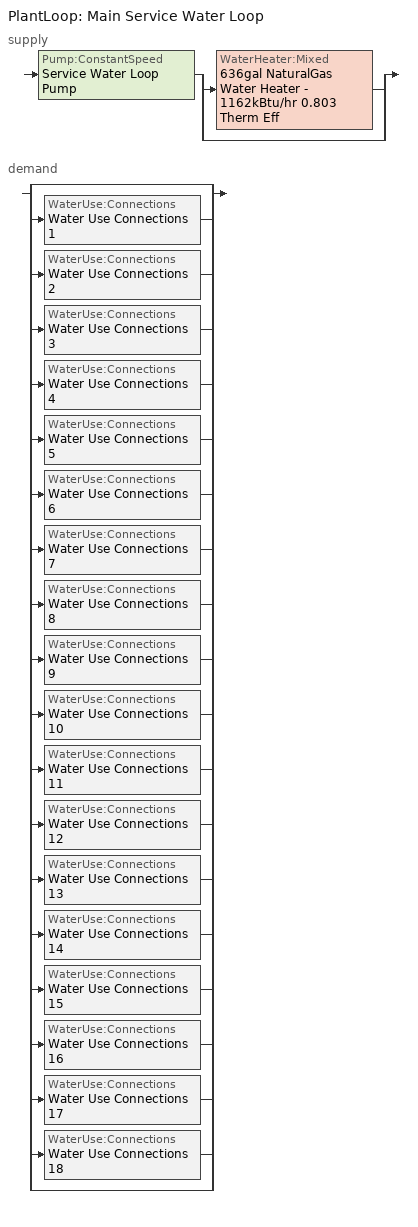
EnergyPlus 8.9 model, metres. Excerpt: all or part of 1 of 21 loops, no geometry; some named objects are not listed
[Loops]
PlantLoop 'Main Service Water Loop'
 supply: Pump:ConstantSpeed 'Service Water Loop Pump' > split
  | WaterHeater:Mixed '636gal NaturalGas Water Heater - 1162kBtu/hr 0.803 Therm Eff'
  | bypass
 demand: split
  | bypass
  | WaterUse:Connections 'Water Use Connections 1'
  | WaterUse:Connections 'Water Use Connections 2'
  | WaterUse:Connections 'Water Use Connections 3'
  | WaterUse:Connections 'Water Use Connections 4'
  | WaterUse:Connections 'Water Use Connections 5'
  | WaterUse:Connections 'Water Use Connections 6'
  | WaterUse:Connections 'Water Use Connections 7'
  | WaterUse:Connections 'Water Use Connections 8'
  | WaterUse:Connections 'Water Use Connections 9'
  | WaterUse:Connections 'Water Use Connections 10'
  | WaterUse:Connections 'Water Use Connections 11'
  | WaterUse:Connections 'Water Use Connections 12'
  | WaterUse:Connections 'Water Use Connections 13'
  | WaterUse:Connections 'Water Use Connections 14'
  | WaterUse:Connections 'Water Use Connections 15'
  | WaterUse:Connections 'Water Use Connections 16'
  | WaterUse:Connections 'Water Use Connections 17'
  | WaterUse:Connections 'Water Use Connections 18'
  | bypass
[SetpointManager:Scheduled]
Service hot water setpoint manager: Control Variable=Temperature; Schedule=Service Water Loop Temp - 140F
[PlantLoop]
Main Service Water Loop: Fluid Type=Water; Plant Equipment Operation Scheme=Main Service Water Loop Operation Schemes; Maximum Loop Temperature {C}=60; Minimum Loop Temperature {C}=10; Maximum Loop Flow Rate {m3/s}=Autosize; Minimum Loop Flow Rate {m3/s}=0; Plant Loop Volume {m3}=Autocalculate; Load Distribution Scheme=Optimal; Plant Loop Demand Calculation Scheme=SingleSetpoint
[Sizing:Plant]
Main Service Water Loop: Loop Type=Heating; Design Loop Exit Temperature {C}=60; Loop Design Temperature Difference {deltaC}=5; Sizing Option=NonCoincident; Zone Timesteps in Averaging Window=1; Coincident Sizing Factor Mode=None
[Pump:ConstantSpeed]
Service Water Loop Pump: Design Flow Rate {m3/s}=Autosize; Design Pump Head {Pa}=722963; Design Power Consumption {W}=Autosize; Motor Efficiency=0.865; Fraction of Motor Inefficiencies to Fluid Stream=0; Pump Control Type=Intermittent; Design Power Sizing Method=PowerPerFlowPerPressure; Design Electric Power per Unit Flow Rate {W/(m3/s)}=348701.1; Design Shaft Power per Unit Flow Rate per Unit Head=1.28205
[PlantEquipmentOperationSchemes]
Main Service Water Loop Operation Schemes: Control Scheme Object Type 1=PlantEquipmentOperation:HeatingLoad; Control Scheme Name 1=Main Service Water Loop Heating Operation Scheme; Control Scheme Schedule Name 1=Always On Discrete
[PlantEquipmentList]
Main Service Water Loop Heating Equipment List: WaterHeater:Mixed, 636gal NaturalGas Water Heater - 1162kBtu/hr 0.803 Therm Eff
[PlantEquipmentOperation:HeatingLoad]
Main Service Water Loop Heating Operation Scheme: Load Range Lower Limit 1 {W}=0; Load Range Upper Limit 1 {W}=1000000000; Range Equipment List Name 1=Main Service Water Loop Heating Equipment List
[WaterHeater:Mixed]
636gal NaturalGas Water Heater - 1162kBtu/hr 0.803 Therm Eff: Tank Volume {m3}=2.40619; Setpoint Temperature Schedule=Service Water Loop Temp - 140F; Deadband Temperature Difference {deltaC}=2; Maximum Temperature Limit {C}=82.2222; Heater Control Type=Cycle; Heater Maximum Capacity {W}=340434; Heater Ignition Minimum Flow Rate {m3/s}=0; Heater Ignition Delay {s}=0; Heater Fuel Type=NaturalGas; Heater Thermal Efficiency=0.80291; Part Load Factor Curve=SWH-EFFFPLR-NECB2011; Off Cycle Parasitic Fuel Consumption Rate {W}=20; Off Cycle Parasitic Fuel Type=NaturalGas; Off Cycle Parasitic Heat Fraction to Tank=0.8; On Cycle Parasitic Fuel Consumption Rate {W}=0; On Cycle Parasitic Fuel Type=NaturalGas; On Cycle Parasitic Heat Fraction to Tank=0; Ambient Temperature Indicator=Schedule; Ambient Temperature Schedule=Water Heater Ambient Temp Schedule - 70F; Off Cycle Loss Coefficient to Ambient Temperature {W/K}=25.4741; Off Cycle Loss Fraction to Zone=1; On Cycle Loss Coefficient to Ambient Temperature {W/K}=25.4741; On Cycle Loss Fraction to Zone=1; Use Side Effectiveness=1; Source Side Effectiveness=1; Use Side Design Flow Rate {m3/s}=Autosize; Source Side Design Flow Rate {m3/s}=Autosize; Indirect Water Heating Recovery Time {hr}=1.5; Source Side Flow Control Mode=IndirectHeatPrimarySetpoint
[WaterUse:Connections]
Name | Water Use Equipment Name 1
Water Use Connections 1 | Lounge/break room - health care facility-space function Service Water Use 0.95gal/min
Water Use Connections 2 | Lounge/break room - other-space function Service Water Use 0.95gal/min
Water Use Connections 3 | Office enclosed <= 25 m2-space function Service Water Use 0.95gal/min
Water Use Connections 4 | Office enclosed > 25 m2-space function Service Water Use 0.71gal/min
Water Use Connections 5 | Office open plan-space function Service Water Use 0.71gal/min
Water Use Connections 6 | Pharmacy area-space function Service Water Use 0.36gal/min
Water Use Connections 7 | Sales area-space function Service Water Use 0.21gal/min
Water Use Connections 8 | Seating area general-sch-a-space function Service Water Use 1.37gal/min
Water Use Connections 9 | Seating area general-sch-b-space function Service Water Use 1.37gal/min
Water Use Connections 10 | Seating area general-sch-c-space function Service Water Use 1.03gal/min
Water Use Connections 11 | Seating area general-sch-d-space function Service Water Use 1.03gal/min
Water Use Connections 12 | Seating area general-sch-e-space function Service Water Use 1.03gal/min
Water Use Connections 13 | Seating area general-sch-f-space function Service Water Use 1.03gal/min
Water Use Connections 14 | Seating area general-sch-g-space function Service Water Use 1.03gal/min
Water Use Connections 15 | Seating area general-sch-h-space function Service Water Use 1.03gal/min
Water Use Connections 16 | Seating area general-sch-i-space function Service Water Use 1.03gal/min
Water Use Connections 17 | Seating area general-sch-j-space function Service Water Use 1.03gal/min
Water Use Connections 18 | Seating area general-sch-k-space function Service Water Use 1.03gal/min
[WaterUse:Equipment]
Name | Peak Flow Rate {m3/s} | Flow Rate Fraction Schedule | Target Temperature Schedule | Zone | Sensible Fraction Schedule | Latent Fraction Schedule
Lounge/break room - health care facility-space function Service Water Use 0.95gal/min | 5.97514e-05 | NECB-B-Service Water Heating | Schedule Ruleset 5 | Sp-Lounge/Break room - health care facility-Space Function Sys-3 Flr-3 Sch-B HPlcmt-south ZN | Schedule Ruleset 3 | Schedule Ruleset 4
Lounge/break room - other-space function Service Water Use 0.95gal/min | 5.97514e-05 | NECB-B-Service Water Heating | Schedule Ruleset 8 | Sp-Lounge/Break room - other-Space Function Sys-3 Flr-1 Sch-B HPlcmt-west ZN | Schedule Ruleset 6 | Schedule Ruleset 7
Office enclosed <= 25 m2-space function Service Water Use 0.95gal/min | 5.97514e-05 | NECB-A-Service Water Heating | Schedule Ruleset 11 | Sp-Office enclosed <= 25 m2-Space Function Sys-6 Flr-4 Sch-A HPlcmt-core ZN | Schedule Ruleset 9 | Schedule Ruleset 10
Office enclosed > 25 m2-space function Service Water Use 0.71gal/min | 4.48135e-05 | NECB-A-Service Water Heating | Schedule Ruleset 14 | Sp-Office enclosed > 25 m2-Space Function Sys-6 Flr-4 Sch-A HPlcmt-east ZN | Schedule Ruleset 12 | Schedule Ruleset 13
Office open plan-space function Service Water Use 0.71gal/min | 4.48135e-05 | NECB-A-Service Water Heating | Schedule Ruleset 17 | Sp-Office open plan-Space Function Sys-6 Flr-1 Sch-A HPlcmt-south ZN | Schedule Ruleset 15 | Schedule Ruleset 16
Pharmacy area-space function Service Water Use 0.36gal/min | 2.24068e-05 | NECB-C-Service Water Heating | Schedule Ruleset 20 | Sp-Pharmacy area-Space Function Sys-3 Flr-4 Sch-C HPlcmt-south ZN | Schedule Ruleset 18 | Schedule Ruleset 19
Sales area-space function Service Water Use 0.21gal/min | 1.32781e-05 | NECB-C-Service Water Heating | Schedule Ruleset 23 | Sp-Sales area-Space Function Sys-6 Flr-1 Sch-C HPlcmt-north ZN | Schedule Ruleset 21 | Schedule Ruleset 22
Seating area general-sch-a-space function Service Water Use 1.37gal/min | 8.63075e-05 | NECB-A-Service Water Heating | Schedule Ruleset 26 | Sp-Seating area general-sch-A-Space Function Sys-3 Flr-1 Sch-A HPlcmt-core ZN | Schedule Ruleset 24 | Schedule Ruleset 25
Seating area general-sch-b-space function Service Water Use 1.37gal/min | 8.63075e-05 | NECB-B-Service Water Heating | Schedule Ruleset 29 | Sp-Seating area general-sch-B-Space Function Sys-3 Flr-2 Sch-B HPlcmt-core ZN | Schedule Ruleset 27 | Schedule Ruleset 28
Seating area general-sch-c-space function Service Water Use 1.03gal/min | 6.47307e-05 | NECB-C-Service Water Heating | Schedule Ruleset 32 | Sp-Seating area general-sch-C-Space Function Sys-3 Flr-3 Sch-C HPlcmt-east ZN | Schedule Ruleset 30 | Schedule Ruleset 31
Seating area general-sch-d-space function Service Water Use 1.03gal/min | 6.47307e-05 | NECB-D-Service Water Heating | Schedule Ruleset 35 | Sp-Seating area general-sch-D-Space Function Sys-3 Flr-1 Sch-D HPlcmt-east ZN | Schedule Ruleset 33 | Schedule Ruleset 34
Seating area general-sch-e-space function Service Water Use 1.03gal/min | 6.47307e-05 | NECB-E-Service Water Heating | Schedule Ruleset 38 | Sp-Seating area general-sch-E-Space Function Sys-3 Flr-4 Sch-E HPlcmt-west ZN | Schedule Ruleset 36 | Schedule Ruleset 37
Seating area general-sch-f-space function Service Water Use 1.03gal/min | 6.47307e-05 | NECB-F-Service Water Heating | Schedule Ruleset 41 | Sp-Seating area general-sch-F-Space Function Sys-3 Flr-3 Sch-F HPlcmt-west ZN | Schedule Ruleset 39 | Schedule Ruleset 40
Seating area general-sch-g-space function Service Water Use 1.03gal/min | 6.47307e-05 | NECB-G-Service Water Heating | Schedule Ruleset 44 | Sp-Seating area general-sch-G-Space Function Sys-3 Flr-2 Sch-G HPlcmt-north ZN | Schedule Ruleset 42 | Schedule Ruleset 43
Seating area general-sch-h-space function Service Water Use 1.03gal/min | 6.47307e-05 | NECB-H-Service Water Heating | Schedule Ruleset 47 | Sp-Seating area general-sch-H-Space Function Sys-3 Flr-2 Sch-H HPlcmt-west ZN | Schedule Ruleset 45 | Schedule Ruleset 46
Seating area general-sch-i-space function Service Water Use 1.03gal/min | 6.47307e-05 | NECB-I-Service Water Heating | Schedule Ruleset 50 | Sp-Seating area general-sch-I-Space Function Sys-3 Flr-2 Sch-I HPlcmt-east ZN | Schedule Ruleset 48 | Schedule Ruleset 49
Seating area general-sch-j-space function Service Water Use 1.03gal/min | 6.47307e-05 | NECB-J-Service Water Heating | Schedule Ruleset 53 | Sp-Seating area general-sch-J-Space Function Sys-3 Flr-3 Sch-J HPlcmt-north ZN | Schedule Ruleset 51 | Schedule Ruleset 52
Seating area general-sch-k-space function Service Water Use 1.03gal/min | 6.47307e-05 | NECB-K-Service Water Heating | Schedule Ruleset 56 | Sp-Seating area general-sch-K-Space Function Sys-3 Flr-2 Sch-K HPlcmt-south ZN | Schedule Ruleset 54 | Schedule Ruleset 55
[Schedule:Day:Interval]
NECB-A-Service Water Heating Default; NECB-A-Service Water Heating Default|Wkdy Day: No, 07:00, 0.05, 08:00, 0.1, 10:00, 0.5, 16:00, 0.9, 17:00, 0.7, 18:00, 0.5, 19:00, 0.3, 22:00, 0.2, 24:00, 0.05
NECB-A-Service Water Heating Sat Day; NECB-A-Service Water Heating Sun|Hol Day; NECB-D-Service Water Heating Sat Day; NECB-D-Service Water Heating Sun|Hol Day; NECB-E-Service Water Heating Sun|Hol Day; Schedule Day 11; Schedule Day 14; Schedule Day 17; Schedule Day 20; Schedule Day 23; Schedule Day 26; Schedule Day 29; Schedule Day 32; Schedule Day 35; Schedule Day 38; Schedule Day 41; Schedule Day 44; Schedule Day 47; Schedule Day 50; Schedule Day 53; Schedule Day 56; Schedule Day 59; Schedule Day 8: No, 24:00, 0.05
NECB-B-Service Water Heating Default; NECB-B-Service Water Heating Default|Wkdy Day: No, 01:00, 0.6, 02:00, 0.5, 09:00, 0.05, 11:00, 0.7, 12:00, 0.4, 13:00, 0.5, 15:00, 0.6, 16:00, 0.4, 18:00, 0.3, 19:00, 0.4, 20:00, 0.5, 22:00, 0.8, 24:00, 0.9
NECB-B-Service Water Heating Sat Day: No, 01:00, 0.7, 02:00, 0.6, 09:00, 0.05, 11:00, 0.7, 12:00, 0.4, 13:00, 0.5, 15:00, 0.6, 16:00, 0.4, 18:00, 0.3, 19:00, 0.4, 20:00, 0.5, 22:00, 0.8, 24:00, 0.9
NECB-B-Service Water Heating Sun|Hol Day: No, 01:00, 0.5, 02:00, 0.6, 09:00, 0.05, 11:00, 0.7, 12:00, 0.4, 13:00, 0.5, 15:00, 0.6, 16:00, 0.4, 18:00, 0.3, 19:00, 0.4, 20:00, 0.5, 22:00, 0.8, 24:00, 0.5
NECB-C-Service Water Heating Default; NECB-C-Service Water Heating Default|Wkdy Day: No, 08:00, 0.05, 09:00, 0.1, 10:00, 0.2, 11:00, 0.3, 12:00, 0.4, 16:00, 0.8, 17:00, 0.6, 18:00, 0.4, 19:00, 0.3, 21:00, 0.2, 24:00, 0.05
NECB-C-Service Water Heating Sat Day: No, 08:00, 0.05, 09:00, 0.1, 10:00, 0.2, 11:00, 0.3, 12:00, 0.5, 16:00, 0.9, 17:00, 0.7, 18:00, 0.5, 19:00, 0.3, 21:00, 0.2, 24:00, 0.05
NECB-C-Service Water Heating Sun|Hol Day: No, 08:00, 0.05, 09:00, 0.1, 10:00, 0.2, 11:00, 0.3, 12:00, 0.5, 17:00, 0.9, 18:00, 0.5, 19:00, 0.3, 24:00, 0.05
NECB-D-Service Water Heating Default; NECB-D-Service Water Heating Default|Wkdy Day: No, 08:00, 0.05, 10:00, 0.5, 16:00, 0.9, 17:00, 0.7, 18:00, 0.3, 21:00, 0.5, 22:00, 0.3, 24:00, 0.05
NECB-E-Service Water Heating Default; NECB-E-Service Water Heating Default|Wkdy Day: No, 08:00, 0.05, 09:00, 0.1, 10:00, 0.4, 12:00, 0.5, 13:00, 0.7, 14:00, 0.9, 15:00, 0.8, 16:00, 0.7, 17:00, 0.8, 18:00, 0.3, 24:00, 0.05
NECB-E-Service Water Heating Sat Day: No, 10:00, 0.05, 12:00, 0.2, 13:00, 0.4, 16:00, 0.2, 24:00, 0.05
NECB-F-Service Water Heating Default; NECB-F-Service Water Heating Default|Wkdy Day; NECB-F-Service Water Heating Sat Day; NECB-F-Service Water Heating Sun|Hol Day: No, 01:00, 0.35, 02:00, 0.21, 03:00, 0.14, 05:00, 0.07, 06:00, 0.14, 07:00, 0.28, 08:00, 0.42, 09:00, 0.63, 10:00, 0.49, 12:00, 0.35, 13:00, 0.28, 14:00, 0.35, 15:00, 0.28, 19:00, 0.21, 20:00, 0.35, 24:00, 0.49
NECB-G-Service Water Heating Default; NECB-G-Service Water Heating Default|Wkdy Day: No, 01:00, 0.1, 06:00, 0.05, 07:00, 0.2, 08:00, 0.8, 09:00, 0.7, 10:00, 0.5, 11:00, 0.4, 14:00, 0.2, 15:00, 0.3, 17:00, 0.5, 19:00, 0.7, 21:00, 0.4, 23:00, 0.2, 24:00, 0.1
NECB-G-Service Water Heating Sat Day: No, 01:00, 0.1, 07:00, 0.05, 08:00, 0.2, 11:00, 0.5, 15:00, 0.3, 16:00, 0.7, 17:00, 0.9, 19:00, 0.7, 20:00, 0.6, 21:00, 0.5, 22:00, 0.4, 23:00, 0.3, 24:00, 0.2
NECB-G-Service Water Heating Sun|Hol Day: No, 01:00, 0.1, 08:00, 0.05, 09:00, 0.2, 11:00, 0.3, 13:00, 0.2, 14:00, 0.3, 15:00, 0.4, 16:00, 0.5, 17:00, 0.6, 18:00, 0.7, 19:00, 0.4, 20:00, 0.3, 24:00, 0.2
NECB-H-Service Water Heating Default; NECB-H-Service Water Heating Default|Wkdy Day; NECB-H-Service Water Heating Sat Day; NECB-H-Service Water Heating Sun|Hol Day: No, 24:00, 0.9
NECB-I-Service Water Heating Default; NECB-I-Service Water Heating Default|Wkdy Day: No, 01:00, 0.2, 15:00, 0.05, 18:00, 0.2, 19:00, 0.4, 22:00, 0.9, 23:00, 0.8, 24:00, 0.6
NECB-I-Service Water Heating Sat Day: No, 01:00, 0.2, 10:00, 0.05, 13:00, 0.2, 14:00, 0.4, 15:00, 0.8, 16:00, 0.9, 17:00, 0.8, 18:00, 0.6, 20:00, 0.4, 22:00, 0.9, 23:00, 0.8, 24:00, 0.6
NECB-I-Service Water Heating Sun|Hol Day: No, 08:00, 0.05, 09:00, 0.1, 10:00, 0.2, 12:00, 0.4, 13:00, 0.2, 14:00, 0.1, 24:00, 0.05
NECB-J-Service Water Heating Default; NECB-J-Service Water Heating Default|Wkdy Day: No, 05:00, 0.1, 06:00, 0.2, 07:00, 0.4, 21:00, 0.6, 22:00, 0.3, 24:00, 0.1
NECB-J-Service Water Heating Sat Day: No, 01:00, 0.5, 02:00, 0.3, 03:00, 0.2, 05:00, 0.1, 06:00, 0.2, 07:00, 0.4, 08:00, 0.5, 09:00, 0.8, 10:00, 0.6, 15:00, 0.5, 16:00, 0.4, 19:00, 0.3, 20:00, 0.5, 24:00, 0.7
NECB-J-Service Water Heating Sun|Hol Day: No, 01:00, 0.5, 02:00, 0.3, 03:00, 0.2, 05:00, 0.1, 06:00, 0.2, 08:00, 0.4, 09:00, 0.6, 10:00, 0.9, 11:00, 0.7, 14:00, 0.5, 15:00, 0.4, 19:00, 0.3, 20:00, 0.4, 24:00, 0.6
NECB-K-Service Water Heating Default; NECB-K-Service Water Heating Default|Wkdy Day; NECB-K-Service Water Heating Sat Day; NECB-K-Service Water Heating Sun|Hol Day: No, 24:00, 0
Schedule Day 10; Schedule Day 13; Schedule Day 16; Schedule Day 19; Schedule Day 22; Schedule Day 25; Schedule Day 28; Schedule Day 31; Schedule Day 34; Schedule Day 37; Schedule Day 40; Schedule Day 43; Schedule Day 46; Schedule Day 49; Schedule Day 52; Schedule Day 55; Schedule Day 58; Schedule Day 7: No, 24:00, 0.2
Schedule Day 12; Schedule Day 15; Schedule Day 18; Schedule Day 21; Schedule Day 24; Schedule Day 27; Schedule Day 30; Schedule Day 33; Schedule Day 36; Schedule Day 39; Schedule Day 42; Schedule Day 45; Schedule Day 48; Schedule Day 51; Schedule Day 54; Schedule Day 57; Schedule Day 60; Schedule Day 9; Service Water Loop Temp - 140F Default: No, 24:00, 60
Water Heater Ambient Temp Schedule - 70F Default: No, 24:00, 21.1111
[Schedule:Week:Daily]
NECB-A-Service Water Heating Week Rule - Jan1-Dec31: NECB-A-Service Water Heating Sun|Hol Day, NECB-A-Service Water Heating Default|Wkdy Day, NECB-A-Service Water Heating Default|Wkdy Day, NECB-A-Service Water Heating Default|Wkdy Day, NECB-A-Service Water Heating Default|Wkdy Day, NECB-A-Service Water Heating Default|Wkdy Day, NECB-A-Service Water Heating Sat Day, NECB-A-Service Water Heating Default, NECB-A-Service Water Heating Default, NECB-A-Service Water Heating Default, NECB-A-Service Water Heating Default, NECB-A-Service Water Heating Default
NECB-B-Service Water Heating Week Rule - Jan1-Dec31: NECB-B-Service Water Heating Sun|Hol Day, NECB-B-Service Water Heating Default|Wkdy Day, NECB-B-Service Water Heating Default|Wkdy Day, NECB-B-Service Water Heating Default|Wkdy Day, NECB-B-Service Water Heating Default|Wkdy Day, NECB-B-Service Water Heating Default|Wkdy Day, NECB-B-Service Water Heating Sat Day, NECB-B-Service Water Heating Default, NECB-B-Service Water Heating Default, NECB-B-Service Water Heating Default, NECB-B-Service Water Heating Default, NECB-B-Service Water Heating Default
NECB-C-Service Water Heating Week Rule - Jan1-Dec31: NECB-C-Service Water Heating Sun|Hol Day, NECB-C-Service Water Heating Default|Wkdy Day, NECB-C-Service Water Heating Default|Wkdy Day, NECB-C-Service Water Heating Default|Wkdy Day, NECB-C-Service Water Heating Default|Wkdy Day, NECB-C-Service Water Heating Default|Wkdy Day, NECB-C-Service Water Heating Sat Day, NECB-C-Service Water Heating Default, NECB-C-Service Water Heating Default, NECB-C-Service Water Heating Default, NECB-C-Service Water Heating Default, NECB-C-Service Water Heating Default
NECB-D-Service Water Heating Week Rule - Jan1-Dec31: NECB-D-Service Water Heating Sun|Hol Day, NECB-D-Service Water Heating Default|Wkdy Day, NECB-D-Service Water Heating Default|Wkdy Day, NECB-D-Service Water Heating Default|Wkdy Day, NECB-D-Service Water Heating Default|Wkdy Day, NECB-D-Service Water Heating Default|Wkdy Day, NECB-D-Service Water Heating Sat Day, NECB-D-Service Water Heating Default, NECB-D-Service Water Heating Default, NECB-D-Service Water Heating Default, NECB-D-Service Water Heating Default, NECB-D-Service Water Heating Default
NECB-E-Service Water Heating Week Rule - Jan1-Dec31: NECB-E-Service Water Heating Sun|Hol Day, NECB-E-Service Water Heating Default|Wkdy Day, NECB-E-Service Water Heating Default|Wkdy Day, NECB-E-Service Water Heating Default|Wkdy Day, NECB-E-Service Water Heating Default|Wkdy Day, NECB-E-Service Water Heating Default|Wkdy Day, NECB-E-Service Water Heating Sat Day, NECB-E-Service Water Heating Default, NECB-E-Service Water Heating Default, NECB-E-Service Water Heating Default, NECB-E-Service Water Heating Default, NECB-E-Service Water Heating Default
NECB-F-Service Water Heating Week Rule - Jan1-Dec31: NECB-F-Service Water Heating Sun|Hol Day, NECB-F-Service Water Heating Default|Wkdy Day, NECB-F-Service Water Heating Default|Wkdy Day, NECB-F-Service Water Heating Default|Wkdy Day, NECB-F-Service Water Heating Default|Wkdy Day, NECB-F-Service Water Heating Default|Wkdy Day, NECB-F-Service Water Heating Sat Day, NECB-F-Service Water Heating Default, NECB-F-Service Water Heating Default, NECB-F-Service Water Heating Default, NECB-F-Service Water Heating Default, NECB-F-Service Water Heating Default
NECB-G-Service Water Heating Week Rule - Jan1-Dec31: NECB-G-Service Water Heating Sun|Hol Day, NECB-G-Service Water Heating Default|Wkdy Day, NECB-G-Service Water Heating Default|Wkdy Day, NECB-G-Service Water Heating Default|Wkdy Day, NECB-G-Service Water Heating Default|Wkdy Day, NECB-G-Service Water Heating Default|Wkdy Day, NECB-G-Service Water Heating Sat Day, NECB-G-Service Water Heating Default, NECB-G-Service Water Heating Default, NECB-G-Service Water Heating Default, NECB-G-Service Water Heating Default, NECB-G-Service Water Heating Default
NECB-H-Service Water Heating Week Rule - Jan1-Dec31: NECB-H-Service Water Heating Sun|Hol Day, NECB-H-Service Water Heating Default|Wkdy Day, NECB-H-Service Water Heating Default|Wkdy Day, NECB-H-Service Water Heating Default|Wkdy Day, NECB-H-Service Water Heating Default|Wkdy Day, NECB-H-Service Water Heating Default|Wkdy Day, NECB-H-Service Water Heating Sat Day, NECB-H-Service Water Heating Default, NECB-H-Service Water Heating Default, NECB-H-Service Water Heating Default, NECB-H-Service Water Heating Default, NECB-H-Service Water Heating Default
NECB-I-Service Water Heating Week Rule - Jan1-Dec31: NECB-I-Service Water Heating Sun|Hol Day, NECB-I-Service Water Heating Default|Wkdy Day, NECB-I-Service Water Heating Default|Wkdy Day, NECB-I-Service Water Heating Default|Wkdy Day, NECB-I-Service Water Heating Default|Wkdy Day, NECB-I-Service Water Heating Default|Wkdy Day, NECB-I-Service Water Heating Sat Day, NECB-I-Service Water Heating Default, NECB-I-Service Water Heating Default, NECB-I-Service Water Heating Default, NECB-I-Service Water Heating Default, NECB-I-Service Water Heating Default
NECB-J-Service Water Heating Week Rule - Jan1-Dec31: NECB-J-Service Water Heating Sun|Hol Day, NECB-J-Service Water Heating Default|Wkdy Day, NECB-J-Service Water Heating Default|Wkdy Day, NECB-J-Service Water Heating Default|Wkdy Day, NECB-J-Service Water Heating Default|Wkdy Day, NECB-J-Service Water Heating Default|Wkdy Day, NECB-J-Service Water Heating Sat Day, NECB-J-Service Water Heating Default, NECB-J-Service Water Heating Default, NECB-J-Service Water Heating Default, NECB-J-Service Water Heating Default, NECB-J-Service Water Heating Default
NECB-K-Service Water Heating Week Rule - Jan1-Dec31: NECB-K-Service Water Heating Sun|Hol Day, NECB-K-Service Water Heating Default|Wkdy Day, NECB-K-Service Water Heating Default|Wkdy Day, NECB-K-Service Water Heating Default|Wkdy Day, NECB-K-Service Water Heating Default|Wkdy Day, NECB-K-Service Water Heating Default|Wkdy Day, NECB-K-Service Water Heating Sat Day, NECB-K-Service Water Heating Default, NECB-K-Service Water Heating Default, NECB-K-Service Water Heating Default, NECB-K-Service Water Heating Default, NECB-K-Service Water Heating Default
Schedule Ruleset 10 Week Rule - Jan1-Dec31: Schedule Day 14, Schedule Day 14, Schedule Day 14, Schedule Day 14, Schedule Day 14, Schedule Day 14, Schedule Day 14, Schedule Day 14, Schedule Day 14, Schedule Day 14, Schedule Day 14, Schedule Day 14
Schedule Ruleset 11 Week Rule - Jan1-Dec31: Schedule Day 15, Schedule Day 15, Schedule Day 15, Schedule Day 15, Schedule Day 15, Schedule Day 15, Schedule Day 15, Schedule Day 15, Schedule Day 15, Schedule Day 15, Schedule Day 15, Schedule Day 15
Schedule Ruleset 12 Week Rule - Jan1-Dec31: Schedule Day 16, Schedule Day 16, Schedule Day 16, Schedule Day 16, Schedule Day 16, Schedule Day 16, Schedule Day 16, Schedule Day 16, Schedule Day 16, Schedule Day 16, Schedule Day 16, Schedule Day 16
Schedule Ruleset 13 Week Rule - Jan1-Dec31: Schedule Day 17, Schedule Day 17, Schedule Day 17, Schedule Day 17, Schedule Day 17, Schedule Day 17, Schedule Day 17, Schedule Day 17, Schedule Day 17, Schedule Day 17, Schedule Day 17, Schedule Day 17
Schedule Ruleset 14 Week Rule - Jan1-Dec31: Schedule Day 18, Schedule Day 18, Schedule Day 18, Schedule Day 18, Schedule Day 18, Schedule Day 18, Schedule Day 18, Schedule Day 18, Schedule Day 18, Schedule Day 18, Schedule Day 18, Schedule Day 18
Schedule Ruleset 15 Week Rule - Jan1-Dec31: Schedule Day 19, Schedule Day 19, Schedule Day 19, Schedule Day 19, Schedule Day 19, Schedule Day 19, Schedule Day 19, Schedule Day 19, Schedule Day 19, Schedule Day 19, Schedule Day 19, Schedule Day 19
Schedule Ruleset 16 Week Rule - Jan1-Dec31: Schedule Day 20, Schedule Day 20, Schedule Day 20, Schedule Day 20, Schedule Day 20, Schedule Day 20, Schedule Day 20, Schedule Day 20, Schedule Day 20, Schedule Day 20, Schedule Day 20, Schedule Day 20
Schedule Ruleset 17 Week Rule - Jan1-Dec31: Schedule Day 21, Schedule Day 21, Schedule Day 21, Schedule Day 21, Schedule Day 21, Schedule Day 21, Schedule Day 21, Schedule Day 21, Schedule Day 21, Schedule Day 21, Schedule Day 21, Schedule Day 21
Schedule Ruleset 18 Week Rule - Jan1-Dec31: Schedule Day 22, Schedule Day 22, Schedule Day 22, Schedule Day 22, Schedule Day 22, Schedule Day 22, Schedule Day 22, Schedule Day 22, Schedule Day 22, Schedule Day 22, Schedule Day 22, Schedule Day 22
Schedule Ruleset 19 Week Rule - Jan1-Dec31: Schedule Day 23, Schedule Day 23, Schedule Day 23, Schedule Day 23, Schedule Day 23, Schedule Day 23, Schedule Day 23, Schedule Day 23, Schedule Day 23, Schedule Day 23, Schedule Day 23, Schedule Day 23
Schedule Ruleset 20 Week Rule - Jan1-Dec31: Schedule Day 24, Schedule Day 24, Schedule Day 24, Schedule Day 24, Schedule Day 24, Schedule Day 24, Schedule Day 24, Schedule Day 24, Schedule Day 24, Schedule Day 24, Schedule Day 24, Schedule Day 24
Schedule Ruleset 21 Week Rule - Jan1-Dec31: Schedule Day 25, Schedule Day 25, Schedule Day 25, Schedule Day 25, Schedule Day 25, Schedule Day 25, Schedule Day 25, Schedule Day 25, Schedule Day 25, Schedule Day 25, Schedule Day 25, Schedule Day 25
Schedule Ruleset 22 Week Rule - Jan1-Dec31: Schedule Day 26, Schedule Day 26, Schedule Day 26, Schedule Day 26, Schedule Day 26, Schedule Day 26, Schedule Day 26, Schedule Day 26, Schedule Day 26, Schedule Day 26, Schedule Day 26, Schedule Day 26
Schedule Ruleset 23 Week Rule - Jan1-Dec31: Schedule Day 27, Schedule Day 27, Schedule Day 27, Schedule Day 27, Schedule Day 27, Schedule Day 27, Schedule Day 27, Schedule Day 27, Schedule Day 27, Schedule Day 27, Schedule Day 27, Schedule Day 27
Schedule Ruleset 24 Week Rule - Jan1-Dec31: Schedule Day 28, Schedule Day 28, Schedule Day 28, Schedule Day 28, Schedule Day 28, Schedule Day 28, Schedule Day 28, Schedule Day 28, Schedule Day 28, Schedule Day 28, Schedule Day 28, Schedule Day 28
Schedule Ruleset 25 Week Rule - Jan1-Dec31: Schedule Day 29, Schedule Day 29, Schedule Day 29, Schedule Day 29, Schedule Day 29, Schedule Day 29, Schedule Day 29, Schedule Day 29, Schedule Day 29, Schedule Day 29, Schedule Day 29, Schedule Day 29
Schedule Ruleset 26 Week Rule - Jan1-Dec31: Schedule Day 30, Schedule Day 30, Schedule Day 30, Schedule Day 30, Schedule Day 30, Schedule Day 30, Schedule Day 30, Schedule Day 30, Schedule Day 30, Schedule Day 30, Schedule Day 30, Schedule Day 30
Schedule Ruleset 27 Week Rule - Jan1-Dec31: Schedule Day 31, Schedule Day 31, Schedule Day 31, Schedule Day 31, Schedule Day 31, Schedule Day 31, Schedule Day 31, Schedule Day 31, Schedule Day 31, Schedule Day 31, Schedule Day 31, Schedule Day 31
Schedule Ruleset 28 Week Rule - Jan1-Dec31: Schedule Day 32, Schedule Day 32, Schedule Day 32, Schedule Day 32, Schedule Day 32, Schedule Day 32, Schedule Day 32, Schedule Day 32, Schedule Day 32, Schedule Day 32, Schedule Day 32, Schedule Day 32
Schedule Ruleset 29 Week Rule - Jan1-Dec31: Schedule Day 33, Schedule Day 33, Schedule Day 33, Schedule Day 33, Schedule Day 33, Schedule Day 33, Schedule Day 33, Schedule Day 33, Schedule Day 33, Schedule Day 33, Schedule Day 33, Schedule Day 33
Schedule Ruleset 3 Week Rule - Jan1-Dec31: Schedule Day 7, Schedule Day 7, Schedule Day 7, Schedule Day 7, Schedule Day 7, Schedule Day 7, Schedule Day 7, Schedule Day 7, Schedule Day 7, Schedule Day 7, Schedule Day 7, Schedule Day 7
Schedule Ruleset 30 Week Rule - Jan1-Dec31: Schedule Day 34, Schedule Day 34, Schedule Day 34, Schedule Day 34, Schedule Day 34, Schedule Day 34, Schedule Day 34, Schedule Day 34, Schedule Day 34, Schedule Day 34, Schedule Day 34, Schedule Day 34
Schedule Ruleset 31 Week Rule - Jan1-Dec31: Schedule Day 35, Schedule Day 35, Schedule Day 35, Schedule Day 35, Schedule Day 35, Schedule Day 35, Schedule Day 35, Schedule Day 35, Schedule Day 35, Schedule Day 35, Schedule Day 35, Schedule Day 35
Schedule Ruleset 32 Week Rule - Jan1-Dec31: Schedule Day 36, Schedule Day 36, Schedule Day 36, Schedule Day 36, Schedule Day 36, Schedule Day 36, Schedule Day 36, Schedule Day 36, Schedule Day 36, Schedule Day 36, Schedule Day 36, Schedule Day 36
Schedule Ruleset 33 Week Rule - Jan1-Dec31: Schedule Day 37, Schedule Day 37, Schedule Day 37, Schedule Day 37, Schedule Day 37, Schedule Day 37, Schedule Day 37, Schedule Day 37, Schedule Day 37, Schedule Day 37, Schedule Day 37, Schedule Day 37
Schedule Ruleset 34 Week Rule - Jan1-Dec31: Schedule Day 38, Schedule Day 38, Schedule Day 38, Schedule Day 38, Schedule Day 38, Schedule Day 38, Schedule Day 38, Schedule Day 38, Schedule Day 38, Schedule Day 38, Schedule Day 38, Schedule Day 38
Schedule Ruleset 35 Week Rule - Jan1-Dec31: Schedule Day 39, Schedule Day 39, Schedule Day 39, Schedule Day 39, Schedule Day 39, Schedule Day 39, Schedule Day 39, Schedule Day 39, Schedule Day 39, Schedule Day 39, Schedule Day 39, Schedule Day 39
Schedule Ruleset 36 Week Rule - Jan1-Dec31: Schedule Day 40, Schedule Day 40, Schedule Day 40, Schedule Day 40, Schedule Day 40, Schedule Day 40, Schedule Day 40, Schedule Day 40, Schedule Day 40, Schedule Day 40, Schedule Day 40, Schedule Day 40
Schedule Ruleset 37 Week Rule - Jan1-Dec31: Schedule Day 41, Schedule Day 41, Schedule Day 41, Schedule Day 41, Schedule Day 41, Schedule Day 41, Schedule Day 41, Schedule Day 41, Schedule Day 41, Schedule Day 41, Schedule Day 41, Schedule Day 41
Schedule Ruleset 38 Week Rule - Jan1-Dec31: Schedule Day 42, Schedule Day 42, Schedule Day 42, Schedule Day 42, Schedule Day 42, Schedule Day 42, Schedule Day 42, Schedule Day 42, Schedule Day 42, Schedule Day 42, Schedule Day 42, Schedule Day 42
Schedule Ruleset 39 Week Rule - Jan1-Dec31: Schedule Day 43, Schedule Day 43, Schedule Day 43, Schedule Day 43, Schedule Day 43, Schedule Day 43, Schedule Day 43, Schedule Day 43, Schedule Day 43, Schedule Day 43, Schedule Day 43, Schedule Day 43
Schedule Ruleset 4 Week Rule - Jan1-Dec31: Schedule Day 8, Schedule Day 8, Schedule Day 8, Schedule Day 8, Schedule Day 8, Schedule Day 8, Schedule Day 8, Schedule Day 8, Schedule Day 8, Schedule Day 8, Schedule Day 8, Schedule Day 8
Schedule Ruleset 40 Week Rule - Jan1-Dec31: Schedule Day 44, Schedule Day 44, Schedule Day 44, Schedule Day 44, Schedule Day 44, Schedule Day 44, Schedule Day 44, Schedule Day 44, Schedule Day 44, Schedule Day 44, Schedule Day 44, Schedule Day 44
Schedule Ruleset 41 Week Rule - Jan1-Dec31: Schedule Day 45, Schedule Day 45, Schedule Day 45, Schedule Day 45, Schedule Day 45, Schedule Day 45, Schedule Day 45, Schedule Day 45, Schedule Day 45, Schedule Day 45, Schedule Day 45, Schedule Day 45
Schedule Ruleset 42 Week Rule - Jan1-Dec31: Schedule Day 46, Schedule Day 46, Schedule Day 46, Schedule Day 46, Schedule Day 46, Schedule Day 46, Schedule Day 46, Schedule Day 46, Schedule Day 46, Schedule Day 46, Schedule Day 46, Schedule Day 46
Schedule Ruleset 43 Week Rule - Jan1-Dec31: Schedule Day 47, Schedule Day 47, Schedule Day 47, Schedule Day 47, Schedule Day 47, Schedule Day 47, Schedule Day 47, Schedule Day 47, Schedule Day 47, Schedule Day 47, Schedule Day 47, Schedule Day 47
Schedule Ruleset 44 Week Rule - Jan1-Dec31: Schedule Day 48, Schedule Day 48, Schedule Day 48, Schedule Day 48, Schedule Day 48, Schedule Day 48, Schedule Day 48, Schedule Day 48, Schedule Day 48, Schedule Day 48, Schedule Day 48, Schedule Day 48
Schedule Ruleset 45 Week Rule - Jan1-Dec31: Schedule Day 49, Schedule Day 49, Schedule Day 49, Schedule Day 49, Schedule Day 49, Schedule Day 49, Schedule Day 49, Schedule Day 49, Schedule Day 49, Schedule Day 49, Schedule Day 49, Schedule Day 49
Schedule Ruleset 46 Week Rule - Jan1-Dec31: Schedule Day 50, Schedule Day 50, Schedule Day 50, Schedule Day 50, Schedule Day 50, Schedule Day 50, Schedule Day 50, Schedule Day 50, Schedule Day 50, Schedule Day 50, Schedule Day 50, Schedule Day 50
Schedule Ruleset 47 Week Rule - Jan1-Dec31: Schedule Day 51, Schedule Day 51, Schedule Day 51, Schedule Day 51, Schedule Day 51, Schedule Day 51, Schedule Day 51, Schedule Day 51, Schedule Day 51, Schedule Day 51, Schedule Day 51, Schedule Day 51
Schedule Ruleset 48 Week Rule - Jan1-Dec31: Schedule Day 52, Schedule Day 52, Schedule Day 52, Schedule Day 52, Schedule Day 52, Schedule Day 52, Schedule Day 52, Schedule Day 52, Schedule Day 52, Schedule Day 52, Schedule Day 52, Schedule Day 52
Schedule Ruleset 49 Week Rule - Jan1-Dec31: Schedule Day 53, Schedule Day 53, Schedule Day 53, Schedule Day 53, Schedule Day 53, Schedule Day 53, Schedule Day 53, Schedule Day 53, Schedule Day 53, Schedule Day 53, Schedule Day 53, Schedule Day 53
Schedule Ruleset 5 Week Rule - Jan1-Dec31: Schedule Day 9, Schedule Day 9, Schedule Day 9, Schedule Day 9, Schedule Day 9, Schedule Day 9, Schedule Day 9, Schedule Day 9, Schedule Day 9, Schedule Day 9, Schedule Day 9, Schedule Day 9
Schedule Ruleset 50 Week Rule - Jan1-Dec31: Schedule Day 54, Schedule Day 54, Schedule Day 54, Schedule Day 54, Schedule Day 54, Schedule Day 54, Schedule Day 54, Schedule Day 54, Schedule Day 54, Schedule Day 54, Schedule Day 54, Schedule Day 54
Schedule Ruleset 51 Week Rule - Jan1-Dec31: Schedule Day 55, Schedule Day 55, Schedule Day 55, Schedule Day 55, Schedule Day 55, Schedule Day 55, Schedule Day 55, Schedule Day 55, Schedule Day 55, Schedule Day 55, Schedule Day 55, Schedule Day 55
Schedule Ruleset 52 Week Rule - Jan1-Dec31: Schedule Day 56, Schedule Day 56, Schedule Day 56, Schedule Day 56, Schedule Day 56, Schedule Day 56, Schedule Day 56, Schedule Day 56, Schedule Day 56, Schedule Day 56, Schedule Day 56, Schedule Day 56
Schedule Ruleset 53 Week Rule - Jan1-Dec31: Schedule Day 57, Schedule Day 57, Schedule Day 57, Schedule Day 57, Schedule Day 57, Schedule Day 57, Schedule Day 57, Schedule Day 57, Schedule Day 57, Schedule Day 57, Schedule Day 57, Schedule Day 57
Schedule Ruleset 54 Week Rule - Jan1-Dec31: Schedule Day 58, Schedule Day 58, Schedule Day 58, Schedule Day 58, Schedule Day 58, Schedule Day 58, Schedule Day 58, Schedule Day 58, Schedule Day 58, Schedule Day 58, Schedule Day 58, Schedule Day 58
Schedule Ruleset 55 Week Rule - Jan1-Dec31: Schedule Day 59, Schedule Day 59, Schedule Day 59, Schedule Day 59, Schedule Day 59, Schedule Day 59, Schedule Day 59, Schedule Day 59, Schedule Day 59, Schedule Day 59, Schedule Day 59, Schedule Day 59
Schedule Ruleset 56 Week Rule - Jan1-Dec31: Schedule Day 60, Schedule Day 60, Schedule Day 60, Schedule Day 60, Schedule Day 60, Schedule Day 60, Schedule Day 60, Schedule Day 60, Schedule Day 60, Schedule Day 60, Schedule Day 60, Schedule Day 60
Schedule Ruleset 6 Week Rule - Jan1-Dec31: Schedule Day 10, Schedule Day 10, Schedule Day 10, Schedule Day 10, Schedule Day 10, Schedule Day 10, Schedule Day 10, Schedule Day 10, Schedule Day 10, Schedule Day 10, Schedule Day 10, Schedule Day 10
Schedule Ruleset 7 Week Rule - Jan1-Dec31: Schedule Day 11, Schedule Day 11, Schedule Day 11, Schedule Day 11, Schedule Day 11, Schedule Day 11, Schedule Day 11, Schedule Day 11, Schedule Day 11, Schedule Day 11, Schedule Day 11, Schedule Day 11
Schedule Ruleset 8 Week Rule - Jan1-Dec31: Schedule Day 12, Schedule Day 12, Schedule Day 12, Schedule Day 12, Schedule Day 12, Schedule Day 12, Schedule Day 12, Schedule Day 12, Schedule Day 12, Schedule Day 12, Schedule Day 12, Schedule Day 12
Schedule Ruleset 9 Week Rule - Jan1-Dec31: Schedule Day 13, Schedule Day 13, Schedule Day 13, Schedule Day 13, Schedule Day 13, Schedule Day 13, Schedule Day 13, Schedule Day 13, Schedule Day 13, Schedule Day 13, Schedule Day 13, Schedule Day 13
Service Water Loop Temp - 140F Week Rule - Jan1-Dec31: Service Water Loop Temp - 140F Default, Service Water Loop Temp - 140F Default, Service Water Loop Temp - 140F Default, Service Water Loop Temp - 140F Default, Service Water Loop Temp - 140F Default, Service Water Loop Temp - 140F Default, Service Water Loop Temp - 140F Default, Service Water Loop Temp - 140F Default, Service Water Loop Temp - 140F Default, Service Water Loop Temp - 140F Default, Service Water Loop Temp - 140F Default, Service Water Loop Temp - 140F Default
Water Heater Ambient Temp Schedule - 70F Week Rule - Jan1-Dec31: Water Heater Ambient Temp Schedule - 70F Default, Water Heater Ambient Temp Schedule - 70F Default, Water Heater Ambient Temp Schedule - 70F Default, Water Heater Ambient Temp Schedule - 70F Default, Water Heater Ambient Temp Schedule - 70F Default, Water Heater Ambient Temp Schedule - 70F Default, Water Heater Ambient Temp Schedule - 70F Default, Water Heater Ambient Temp Schedule - 70F Default, Water Heater Ambient Temp Schedule - 70F Default, Water Heater Ambient Temp Schedule - 70F Default, Water Heater Ambient Temp Schedule - 70F Default, Water Heater Ambient Temp Schedule - 70F Default
[Schedule:Year]
NECB-A-Service Water Heating: NECB-A-Service Water Heating Week Rule - Jan1-Dec31, 1, 1, 12, 31
NECB-B-Service Water Heating: NECB-B-Service Water Heating Week Rule - Jan1-Dec31, 1, 1, 12, 31
NECB-C-Service Water Heating: NECB-C-Service Water Heating Week Rule - Jan1-Dec31, 1, 1, 12, 31
NECB-D-Service Water Heating: NECB-D-Service Water Heating Week Rule - Jan1-Dec31, 1, 1, 12, 31
NECB-E-Service Water Heating: NECB-E-Service Water Heating Week Rule - Jan1-Dec31, 1, 1, 12, 31
NECB-F-Service Water Heating: NECB-F-Service Water Heating Week Rule - Jan1-Dec31, 1, 1, 12, 31
NECB-G-Service Water Heating: NECB-G-Service Water Heating Week Rule - Jan1-Dec31, 1, 1, 12, 31
NECB-H-Service Water Heating: NECB-H-Service Water Heating Week Rule - Jan1-Dec31, 1, 1, 12, 31
NECB-I-Service Water Heating: NECB-I-Service Water Heating Week Rule - Jan1-Dec31, 1, 1, 12, 31
NECB-J-Service Water Heating: NECB-J-Service Water Heating Week Rule - Jan1-Dec31, 1, 1, 12, 31
NECB-K-Service Water Heating: NECB-K-Service Water Heating Week Rule - Jan1-Dec31, 1, 1, 12, 31
Schedule Ruleset 10: Schedule Ruleset 10 Week Rule - Jan1-Dec31, 1, 1, 12, 31
Schedule Ruleset 11: Schedule Ruleset 11 Week Rule - Jan1-Dec31, 1, 1, 12, 31
Schedule Ruleset 12: Schedule Ruleset 12 Week Rule - Jan1-Dec31, 1, 1, 12, 31
Schedule Ruleset 13: Schedule Ruleset 13 Week Rule - Jan1-Dec31, 1, 1, 12, 31
Schedule Ruleset 14: Schedule Ruleset 14 Week Rule - Jan1-Dec31, 1, 1, 12, 31
Schedule Ruleset 15: Schedule Ruleset 15 Week Rule - Jan1-Dec31, 1, 1, 12, 31
Schedule Ruleset 16: Schedule Ruleset 16 Week Rule - Jan1-Dec31, 1, 1, 12, 31
Schedule Ruleset 17: Schedule Ruleset 17 Week Rule - Jan1-Dec31, 1, 1, 12, 31
Schedule Ruleset 18: Schedule Ruleset 18 Week Rule - Jan1-Dec31, 1, 1, 12, 31
Schedule Ruleset 19: Schedule Ruleset 19 Week Rule - Jan1-Dec31, 1, 1, 12, 31
Schedule Ruleset 20: Schedule Ruleset 20 Week Rule - Jan1-Dec31, 1, 1, 12, 31
Schedule Ruleset 21: Schedule Ruleset 21 Week Rule - Jan1-Dec31, 1, 1, 12, 31
Schedule Ruleset 22: Schedule Ruleset 22 Week Rule - Jan1-Dec31, 1, 1, 12, 31
Schedule Ruleset 23: Schedule Ruleset 23 Week Rule - Jan1-Dec31, 1, 1, 12, 31
Schedule Ruleset 24: Schedule Ruleset 24 Week Rule - Jan1-Dec31, 1, 1, 12, 31
Schedule Ruleset 25: Schedule Ruleset 25 Week Rule - Jan1-Dec31, 1, 1, 12, 31
Schedule Ruleset 26: Schedule Ruleset 26 Week Rule - Jan1-Dec31, 1, 1, 12, 31
Schedule Ruleset 27: Schedule Ruleset 27 Week Rule - Jan1-Dec31, 1, 1, 12, 31
Schedule Ruleset 28: Schedule Ruleset 28 Week Rule - Jan1-Dec31, 1, 1, 12, 31
Schedule Ruleset 29: Schedule Ruleset 29 Week Rule - Jan1-Dec31, 1, 1, 12, 31
Schedule Ruleset 3: Schedule Ruleset 3 Week Rule - Jan1-Dec31, 1, 1, 12, 31
Schedule Ruleset 30: Schedule Ruleset 30 Week Rule - Jan1-Dec31, 1, 1, 12, 31
Schedule Ruleset 31: Schedule Ruleset 31 Week Rule - Jan1-Dec31, 1, 1, 12, 31
Schedule Ruleset 32: Schedule Ruleset 32 Week Rule - Jan1-Dec31, 1, 1, 12, 31
Schedule Ruleset 33: Schedule Ruleset 33 Week Rule - Jan1-Dec31, 1, 1, 12, 31
Schedule Ruleset 34: Schedule Ruleset 34 Week Rule - Jan1-Dec31, 1, 1, 12, 31
Schedule Ruleset 35: Schedule Ruleset 35 Week Rule - Jan1-Dec31, 1, 1, 12, 31
Schedule Ruleset 36: Schedule Ruleset 36 Week Rule - Jan1-Dec31, 1, 1, 12, 31
Schedule Ruleset 37: Schedule Ruleset 37 Week Rule - Jan1-Dec31, 1, 1, 12, 31
Schedule Ruleset 38: Schedule Ruleset 38 Week Rule - Jan1-Dec31, 1, 1, 12, 31
Schedule Ruleset 39: Schedule Ruleset 39 Week Rule - Jan1-Dec31, 1, 1, 12, 31
Schedule Ruleset 4: Schedule Ruleset 4 Week Rule - Jan1-Dec31, 1, 1, 12, 31
Schedule Ruleset 40: Schedule Ruleset 40 Week Rule - Jan1-Dec31, 1, 1, 12, 31
Schedule Ruleset 41: Schedule Ruleset 41 Week Rule - Jan1-Dec31, 1, 1, 12, 31
Schedule Ruleset 42: Schedule Ruleset 42 Week Rule - Jan1-Dec31, 1, 1, 12, 31
Schedule Ruleset 43: Schedule Ruleset 43 Week Rule - Jan1-Dec31, 1, 1, 12, 31
Schedule Ruleset 44: Schedule Ruleset 44 Week Rule - Jan1-Dec31, 1, 1, 12, 31
Schedule Ruleset 45: Schedule Ruleset 45 Week Rule - Jan1-Dec31, 1, 1, 12, 31
Schedule Ruleset 46: Schedule Ruleset 46 Week Rule - Jan1-Dec31, 1, 1, 12, 31
Schedule Ruleset 47: Schedule Ruleset 47 Week Rule - Jan1-Dec31, 1, 1, 12, 31
Schedule Ruleset 48: Schedule Ruleset 48 Week Rule - Jan1-Dec31, 1, 1, 12, 31
Schedule Ruleset 49: Schedule Ruleset 49 Week Rule - Jan1-Dec31, 1, 1, 12, 31
Schedule Ruleset 5: Schedule Ruleset 5 Week Rule - Jan1-Dec31, 1, 1, 12, 31
Schedule Ruleset 50: Schedule Ruleset 50 Week Rule - Jan1-Dec31, 1, 1, 12, 31
Schedule Ruleset 51: Schedule Ruleset 51 Week Rule - Jan1-Dec31, 1, 1, 12, 31
Schedule Ruleset 52: Schedule Ruleset 52 Week Rule - Jan1-Dec31, 1, 1, 12, 31
Schedule Ruleset 53: Schedule Ruleset 53 Week Rule - Jan1-Dec31, 1, 1, 12, 31
Schedule Ruleset 54: Schedule Ruleset 54 Week Rule - Jan1-Dec31, 1, 1, 12, 31
Schedule Ruleset 55: Schedule Ruleset 55 Week Rule - Jan1-Dec31, 1, 1, 12, 31
Schedule Ruleset 56: Schedule Ruleset 56 Week Rule - Jan1-Dec31, 1, 1, 12, 31
Schedule Ruleset 6: Schedule Ruleset 6 Week Rule - Jan1-Dec31, 1, 1, 12, 31
Schedule Ruleset 7: Schedule Ruleset 7 Week Rule - Jan1-Dec31, 1, 1, 12, 31
Schedule Ruleset 8: Schedule Ruleset 8 Week Rule - Jan1-Dec31, 1, 1, 12, 31
Schedule Ruleset 9: Schedule Ruleset 9 Week Rule - Jan1-Dec31, 1, 1, 12, 31
Service Water Loop Temp - 140F: Service Water Loop Temp - 140F Week Rule - Jan1-Dec31, 1, 1, 12, 31
Water Heater Ambient Temp Schedule - 70F: Water Heater Ambient Temp Schedule - 70F Week Rule - Jan1-Dec31, 1, 1, 12, 31
[Schedule:Constant]
Always On Discrete: Hourly Value=1
[Curve:Cubic]
SWH-EFFFPLR-NECB2011: Coefficient1 Constant=0.7576; Coefficient2 x=1.0071; Coefficient3 x**2=-1.4443; Coefficient4 x**3=0.6844; Minimum Value of x {BasedOnField A2}=0; Maximum Value of x {BasedOnField A2}=1
